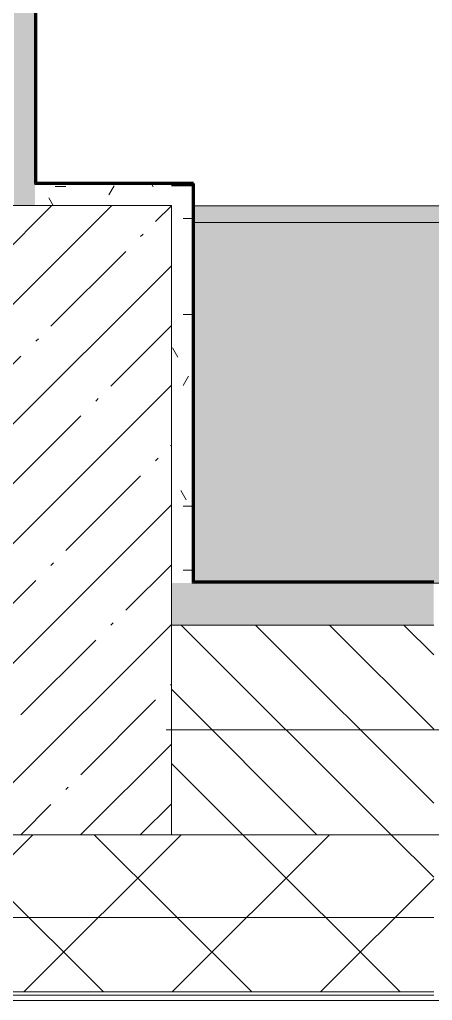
# Model space of a CAD drawing. Header units: millimetres. Extents: x -3245 to 186632, y -8553 to 29000.
# Drawn here: x 12615 to 13009, y -258 to 677 of the extents above; entities that cross this region are included whole.
import ezdxf

# ---------------------------------------------------------------- set-up
doc = ezdxf.new("R2010")
doc.units = ezdxf.units.MM
doc.linetypes.add('Осевая', pattern=[3175, 635, -476.25, 1587.5, -476.25])
for name, color, linetype, lineweight in [('A-WALL', 7, 'Continuous', 9), ('I-WALL', 7, 'Continuous', 9), ('S-COLS', 7, 'Continuous', 9), ('Оси-2', 7, 'Осевая', 9)]:
    doc.layers.add(name, color=color, linetype=linetype, lineweight=lineweight)
for name, color, linetype, lineweight, true_color in [('A-WALL-1', 7, 'Continuous', 9, 0xc0c0c0), ('A-WALL-4', 7, 'Continuous', 9, 0xff80c0), ('I-WALL-10', 7, 'Continuous', 80, 0xff80c0), ('I-WALL-5', 7, 'Continuous', 9, 0xc0c0c0), ('S-WALL-ANLY-1', 7, 'Continuous', 5, 0x008040), ('Знаки-2', 9, 'Continuous', 9, 0x808080), ('Знаки-3', 7, 'Continuous', 9, 0xd1cabb), ('Знаки-5', 7, 'Continuous', 9, 0xc1bbaf), ('Знаки-6', 7, 'Continuous', 9, 0xaba79f)]:
    doc.layers.add(name, color=color, linetype=linetype, lineweight=lineweight, true_color=true_color)
doc.layers.add('Знаки-4', color=7, linetype='Continuous', lineweight=9, transparency=0.5)
pattern_1 = [(0, (0, 0), (121.92, 30.48), [10.058, -81.382, 10.058, -81.382, -487.68]), (0, (0, 0), (121.92, 30.48), [-182.88, 10.058, -172.822, 10.058, -81.382, -213.36]), (0, (0, 0), (121.92, 30.48), [-457.2, 10.058, -50.902, 10.058, -142.342]), (120, (45.72, 15.24), (-87.356454, 90.345817), [10.058, -81.382, 10.058, -81.382, -487.68]), (120, (45.72, 15.24), (-87.356454, 90.345817), [-182.88, 10.058, -172.822, 10.058, -81.382, -213.36]), (120, (45.72, 15.24), (-87.356454, 90.345817), [-457.2, 10.058, -50.902, 10.058, -142.342]), (240, (60.96, 76.2), (-34.563546, -120.825817), [10.058, -81.382, 10.058, -81.382, -487.68]), (240, (60.96, 76.2), (-34.563546, -120.825817), [-182.88, 10.058, -172.822, 10.058, -81.382, -213.36]), (240, (60.96, 76.2), (-34.563546, -120.825817), [-457.2, 10.058, -50.902, 10.058, -142.342])]

# ---------------------------------------------------------------- blocks, each defined once
blk = doc.blocks.new('Зашивка без перфорации М3 - М3_3-30974608-План отделки стен 2 этажа в осях 1-12')
at = {"layer": 'Знаки-4'}
for points in [[(-204.01, 180), (-430, 180), (-430, -179.94), (-179, -179.94), (-180, 180)], [(-179, -163.94), (-430, -163.94), (-429.85, -179.94), (-179, -179.94)]]:
    blk.add_hatch(color=256, dxfattribs=at).paths.add_polyline_path(points)
at = {"layer": 'Знаки-2'}
for p, q in [((-409, 180), (-430, 180)), ((-430, 180), (-430, -179.94)), ((-430, -179.94), (-179, -179.94))]:
    blk.add_line(p, q, dxfattribs=at)
at = {"layer": 'Знаки-3'}
blk.add_line((-430, -163.94), (-430, -179.62), dxfattribs=at)
at = {"layer": 'Знаки-5'}
for p, q in [((-430, -179.62), (-430, 179.31)), ((-409, 180), (-180, 180)), ((-430, -163.94), (-430, -179.62)), ((-179, -163.94), (-429.85, -163.94)), ((-429.85, -179.94), (-179, -179.94))]:
    blk.add_line(p, q, dxfattribs=at)
at = {"layer": 'Знаки-6'}
for p, q in [((-429.85, 180), (-409, 180)), ((-429.85, -163.94), (-179, -163.94)), ((-179, -179.94), (-429.85, -179.94)), ((-179, -179.94), (-429.85, -179.94))]:
    blk.add_line(p, q, dxfattribs=at)

msp = doc.modelspace()

# ---------------------------------------------------------------- hatches: boundary and pattern name
at = {"layer": 'A-WALL'}
h = msp.add_hatch(dxfattribs=at)
h.set_pattern_fill('FP_18', color=256, style=0, pattern_type=2)
h.set_pattern_definition([(135, (0, 0), (-35.35534, -35.35534), [])])
h.paths.add_polyline_path([(16660, -100), (16660, 100), (16110, 100), (16110, -100), (16286.98, -100)])
h.paths.add_polyline_path([(12932.16, -100), (13010, -100), (13010, 100), (12760, 100), (12760, -100)])
h = msp.add_hatch(dxfattribs=at)
h.set_pattern_fill('FP_14', color=256, style=0, pattern_type=2)
h.set_pattern_definition([(45, (0, 0), (-70.71068, 70.71068), []), (135, (0, 0), (-70.71068, -70.71068), [])])
h.paths.add_polyline_path([(24810, -250), (26409.74, -250), (26409.74, -100), (24810, -100), (24810, -168.83)])
h.paths.add_polyline_path([(38887.65, -250), (38887.65, -100), (37990, -100), (37990, -250), (38540, -250)])
h.paths.add_polyline_path([(33010, -250), (33870, -250), (33870, -100), (33010, -100)])
h.paths.add_polyline_path([(34770, -250), (35890, -250), (35890, -100), (34770, -100)])
h.paths.add_polyline_path([(29209.74, -250), (30910, -250), (30910, -100), (29209.74, -100), (29209.74, -168.83)])
h.paths.add_polyline_path([(21654.7, -250), (22710, -250), (22710, -100), (21610, -100), (21610, -250)])
h.paths.add_polyline_path([(18299.88, -250), (18810, -250), (18810, -100), (18160, -100), (18160, -250)])
h.paths.add_polyline_path([(8560, -250), (8560, -100), (4630, -100), (4630, -250), (8235.4, -250)])
h.paths.add_polyline_path([(11660, -250), (13010, -250), (13010, -100), (11660, -100), (11660, -168.83)])
h.paths.add_polyline_path([(16957.95, -250), (17260, -250), (17260, -100), (16110, -100), (16110, -250), (16286.98, -250)])
h.paths.add_polyline_path([(3730, -250), (3730, -100), (-260, -100), (-260, -250), (3538.65, -250)])
at = {"layer": 'I-WALL'}
h = msp.add_hatch(dxfattribs=at)
h.set_pattern_fill('FP_89', color=256, style=0, pattern_type=2)
h.set_pattern_definition(pattern_1)
h.paths.add_polyline_path([(12610, 500), (12630, 500), (12630, 7300), (12610, 7300), (12610, 1243.35)])
h = msp.add_hatch(dxfattribs=at)
h.set_pattern_fill('FP_89', color=256, style=0, pattern_type=2)
h.set_pattern_definition(pattern_1)
h.paths.add_polyline_path([(12630, 500), (12760, 500), (12760, 520), (12630, 520)])
h = msp.add_hatch(dxfattribs=at)
h.set_pattern_fill('FP_89', color=256, style=0, pattern_type=2)
h.set_pattern_definition(pattern_1)
h.paths.add_polyline_path([(12760, 140), (12780, 140), (12780, 520), (12760, 520), (12760, 301.89)])
h = msp.add_hatch(dxfattribs=at)
h.set_pattern_fill('FP_89', color=256, style=0, pattern_type=2)
h.set_pattern_definition(pattern_1)
h.paths.add_polyline_path([(16286.98, 100), (16510, 100), (16510, 140), (16110, 140), (16110, 100), (16119.24, 100)])
h.paths.add_polyline_path([(12760, 100), (13010, 100), (13010, 140), (12760, 140)])
at = {"layer": 'S-COLS'}
h = msp.add_hatch(dxfattribs=at)
h.set_pattern_fill('FP_17', color=256, style=0, pattern_type=2)
h.set_pattern_definition([(45, (0, 0), (-57.02463, 57.02463), []), (45, (57.025, 0), (-57.02463, 57.02463), [100.806, -20.161, 3.353, -16.808])])
h.paths.add_polyline_path([(12160, -100), (12760, -100), (12760, 500), (12160, 500), (12160, 301.89)])

# ---------------------------------------------------------------- linework, layer by layer
at = {"layer": 'A-WALL'}
for p, q in [((12631, 520), (12630, 520)), ((12780, 140), (12780, 520)), ((12781, 140), (12780, 140)), ((13010, 100), (12760, 100)), ((12760, -100), (13010, -100)), ((11660, -250), (13010, -250)), ((11660, -253), (13010, -253))]:
    msp.add_line(p, q, dxfattribs=at)
at = {"layer": 'A-WALL-1'}
for p, q in [((12760, 100), (12760, -100)), ((18810, -100), (-110, -100)), ((-268, -258), (18160, -258))]:
    msp.add_line(p, q, dxfattribs=at)
at = {"layer": 'A-WALL-4'}
for p, q in [((12630, 7279), (12630, 520)), ((12631, 520), (12760, 520)), ((12781, 140), (13010, 140))]:
    msp.add_line(p, q, dxfattribs=at)
at = {"layer": 'I-WALL-10'}
for p, q in [((12631, 521), (12631, 7279)), ((12781, 521), (12631, 521)), ((12760, 520), (12780, 520)), ((12781, 141), (12781, 521)), ((13010, 141), (12781, 141))]:
    msp.add_line(p, q, dxfattribs=at)
at = {"layer": 'I-WALL-5'}
for q in [(11660, 500), (12760, 100)]:
    msp.add_line((12760, 500), q, dxfattribs=at)
at = {"layer": 'S-COLS'}
for p, q in [((12760, 500), (12160, 500)), ((12760, -100), (12760, 500)), ((12160, -100), (12760, -100))]:
    msp.add_line(p, q, dxfattribs=at)
at = {"layer": 'S-WALL-ANLY-1'}
msp.add_line((11660, -179), (13010, -179), dxfattribs=at)
at = {"layer": 'Оси-2'}
msp.add_line((54.96, 0), (35770, 0), dxfattribs=at)

# ---------------------------------------------------------------- block references
at = {"layer": 'Знаки-3', "rotation": 180}
msp.add_blockref('Зашивка без перфорации М3 - М3_3-30974608-План отделки стен 2 этажа в осях 1-12', (12601, 320), dxfattribs=at)

doc.saveas('drawing.dxf')
